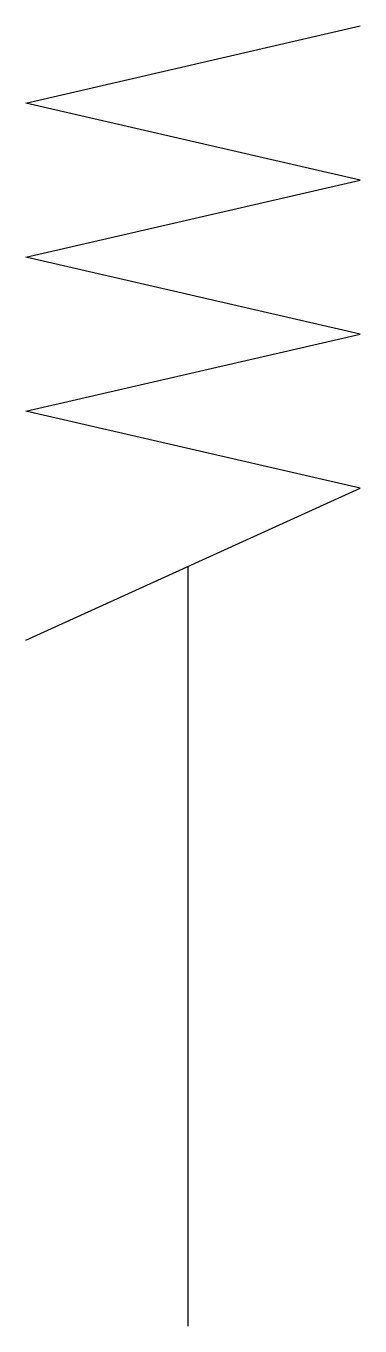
# Model space of a CAD drawing. Header units: millimetres. Extents: x -35 to 38, y 0 to 284.
import ezdxf

# ---------------------------------------------------------------- set-up
doc = ezdxf.new("R2010")
doc.units = ezdxf.units.MM

msp = doc.modelspace()

# ---------------------------------------------------------------- linework, layer by layer
at = {"color": 0, "linetype": 'ByBlock', "lineweight": -2}
for p, q in [((-35.5, 267.54), (37.66, 284.39)), ((37.66, 250.69), (-35.5, 267.54)), ((-35.5, 233.84), (37.66, 250.69)), ((37.66, 216.99), (-35.5, 233.84)), ((-35.5, 200.14), (37.66, 216.99)), ((37.66, 183.29), (-35.5, 200.14)), ((-35.5, 150), (37.66, 183.29)), ((0, 0), (0, 166.15))]:
    msp.add_line(p, q, dxfattribs=at)

doc.saveas('drawing.dxf')
